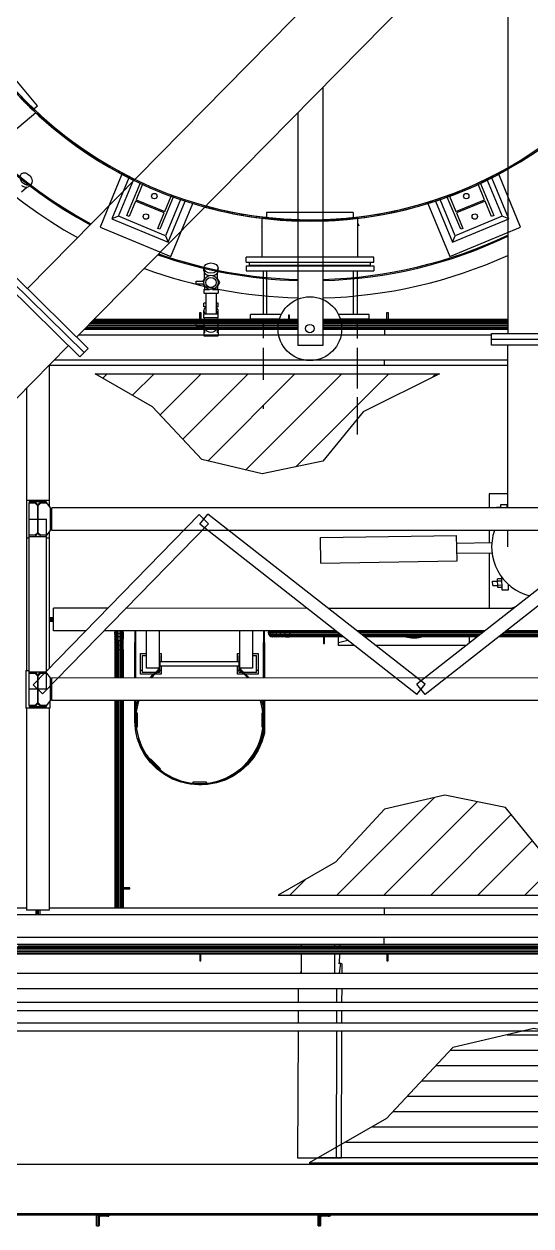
# Model space of a CAD drawing. Header units: metres. Extents: x 0 to 63075, y 0 to 44550.
# Drawn here: x 58870 to 59317, y 36321 to 37382 of the extents above; entities that cross this region are included whole.
import ezdxf

# ---------------------------------------------------------------- set-up
doc = ezdxf.new("R2010")
doc.units = ezdxf.units.M
doc.header["$LTSCALE"] = 75
for name, color, linetype in [('GSB', 7, 'Continuous'), ('ML6', 1, 'Continuous'), ('SL1', 8, 'Continuous')]:
    doc.layers.add(name, color=color, linetype=linetype)
pattern_1 = [(44.99813, (326091.56, -18363.04), (-137.8813, 137.89033), [])]

# ---------------------------------------------------------------- blocks, each defined once
blk = doc.blocks.new('A$C6bae614f')
at = {"layer": 'SL1'}
h = blk.add_hatch(dxfattribs=at)
h.set_pattern_fill('_USER', color=256, scale=195, angle=44.99813, style=0, pattern_type=0)
h.set_pattern_definition(pattern_1)
h.paths.add_polyline_path([(406606.7, 21697.8), (408627.7, 21697.8), (408179.1, 21474.1), (407942.6, 21183.9), (407586.9, 21111), (407232.8, 21193.5), (406943.9, 21504.2)])
h = blk.add_hatch(dxfattribs=at)
h.set_pattern_fill('_USER', color=256, scale=195, angle=44.99813, style=0, pattern_type=0)
h.set_pattern_definition(pattern_1)
h.paths.add_polyline_path([(407680, 18634.4), (409701, 18634.3), (409252.5, 18858), (409016, 19148.3), (408660.3, 19221.1), (408306.1, 19138.6), (408017.2, 18828)])
h = blk.add_hatch(dxfattribs=at)
h.set_pattern_fill('_USER', color=256, scale=90, angle=-0.00187, style=0, pattern_type=0)
h.set_pattern_definition([(359.99813, (326091.565, -18363.04), (0.00294, 90), [])])
h.paths.add_polyline_path([(407863.7, 17060.2), (410581.9, 17060.1), (409978.6, 17360.9), (409660.6, 17751.3), (409182.1, 17849.3), (408705.7, 17738.4), (408317.2, 17320.6)])
for p, q in [((409029.8, 24865.3), (409029.7, 21935.4)), ((408159.4, 24181.8), (406208.4, 22199.4)), ((408449, 23896.8), (406498.1, 21914.4)), ((406267, 23273.7), (405940.5, 23662.8)), ((407943.2, 23382.8), (407943.2, 21863.6)), ((406238.9, 23250.1), (406267, 23273.7)), ((406258.7, 23231.4), (406083.5, 23084.4)), ((407796.2, 23233.4), (407796.2, 21863.6)), ((406663.4, 22930.4), (406663.4, 22936.4)), ((406675.9, 22929), (406675.9, 22922.9)), ((409063.4, 22922.9), (409063.4, 22928.9)), ((409075.9, 22936.3), (409075.9, 22930.3)), ((406763.6, 22870.7), (406635.1, 22560.5)), ((406804.4, 22849.5), (406704.4, 22608.3)), ((406742.6, 22624.1), (406830.6, 22836.5)), ((406792.7, 22627.6), (406871.2, 22817)), ((406871.2, 22817), (406884.3, 22811.6)), ((408855, 22811.5), (408868.2, 22816.9)), ((408868.2, 22816.9), (408946.6, 22627.5)), ((408908.8, 22836.4), (408996.8, 22624)), ((409034.9, 22608.2), (408935, 22849.5)), ((409104.3, 22560.4), (408975.8, 22870.6)), ((406173.4, 22768), (406205.4, 22794.9)), ((406216.2, 22799.7), (406228.2, 22809.8)), ((406884.3, 22811.6), (406846.8, 22721.1)), ((408892.5, 22721), (408855, 22811.5)), ((406843.4, 22712.7), (406805.9, 22622.2)), ((407011.1, 22643.2), (406843.4, 22712.7)), ((406846.8, 22721.1), (407014.6, 22651.6)), ((407065.2, 22736.6), (406986.8, 22547.3)), ((407014.6, 22651.6), (407052.1, 22742.1)), ((407107.7, 22721.7), (407019.7, 22509.2)), ((407035.5, 22471.1), (407135.5, 22712.4)), ((407050.8, 22388.3), (407179.3, 22698.5)), ((407052.1, 22742.1), (407065.2, 22736.6)), ((408560.1, 22698.5), (408688.5, 22388.2)), ((408603.9, 22712.3), (408703.8, 22471)), ((408719.6, 22509.2), (408631.6, 22721.6)), ((408674.1, 22736.6), (408687.3, 22742)), ((408752.6, 22547.2), (408674.1, 22736.6)), ((408687.3, 22742), (408724.7, 22651.5)), ((408724.7, 22651.5), (408892.5, 22721)), ((408896, 22712.6), (408728.2, 22643.1)), ((408933.5, 22622.1), (408896, 22712.6)), ((406742.6, 22624.1), (406704.4, 22608.3)), ((406704.4, 22608.3), (407035.5, 22471.1)), ((407019.7, 22509.2), (406742.6, 22624.1)), ((406805.9, 22622.2), (406792.7, 22627.6)), ((406973.6, 22552.7), (407011.1, 22643.2)), ((407463.4, 22632.5), (407463.4, 22638.5)), ((407475.9, 22636.4), (407475.9, 22630.4)), ((407586.2, 22383.6), (407586.2, 22612.3)), ((407594.4, 22611.3), (407595.7, 22611.2)), ((407610.3, 22609.5), (407610.3, 22617.5)), ((407613.2, 22645.9), (407613.2, 22617.2)), ((408121.2, 22645.8), (407613.2, 22645.9)), ((408121.2, 22645.8), (408121.2, 22616.6)), ((408124.2, 22609.5), (408124.2, 22617)), ((408139.9, 22611.3), (408138.8, 22611.1)), ((408138.8, 22611.1), (408138.8, 22611.1)), ((408148.3, 22383.6), (408148.3, 22612.3)), ((408263.4, 22630.3), (408263.4, 22636.4)), ((408275.9, 22638.5), (408275.9, 22632.5)), ((408703.8, 22471), (409034.9, 22608.2)), ((408996.8, 22624), (408719.6, 22509.2)), ((408728.2, 22643.1), (408765.7, 22552.6)), ((408946.6, 22627.5), (408933.5, 22622.1)), ((409034.9, 22608.2), (408996.8, 22624)), ((406635.1, 22560.5), (407050.8, 22388.3)), ((406986.8, 22547.3), (406973.6, 22552.7)), ((407584.5, 22566.3), (407586.2, 22570.2)), ((408148.3, 22582), (408154.5, 22566.9)), ((408688.5, 22388.2), (409104.3, 22560.4)), ((408765.7, 22552.6), (408752.6, 22547.2)), ((407019.7, 22509.2), (407035.5, 22471.1)), ((408703.8, 22471), (408719.6, 22509.2)), ((408241.9, 22383.6), (407492.6, 22383.6)), ((407492.6, 22353.5), (407492.6, 22383.6)), ((407492.6, 22353.5), (408241.9, 22353.4)), ((407492.6, 22332.8), (408241.9, 22332.7)), ((407492.6, 22332.8), (407492.6, 22302.6)), ((408222.2, 22351.2), (407512.3, 22351.2)), ((407512.3, 22335.9), (407512.3, 22351.2)), ((407512.3, 22335.9), (408222.2, 22335.9)), ((407537, 22332.8), (407537, 22335.9)), ((408148.3, 22351.7), (407586.2, 22351.7)), ((407586.2, 22351.2), (407586.2, 22351.7)), ((407594.5, 22351.7), (407594.5, 22353.5)), ((407594.5, 22351.7), (407594.5, 22353.5)), ((407613.2, 22353.5), (407613.2, 22351.7)), ((408121.2, 22353.4), (408121.2, 22351.7)), ((408144.5, 22353.4), (408144.5, 22351.7)), ((408144.5, 22353.4), (408144.5, 22351.7)), ((408148.3, 22351.2), (408148.3, 22351.7)), ((408197.4, 22332.7), (408197.4, 22335.9)), ((408222.2, 22335.9), (408222.2, 22351.2)), ((408241.9, 22353.4), (408241.9, 22383.6)), ((408241.9, 22332.7), (408241.9, 22302.6)), ((406140.5, 22266.2), (406566, 21847.6)), ((407240.4, 22242.2), (407247.5, 22254.4)), ((407244.3, 22303.9), (407244.3, 22319.6)), ((407247.5, 22250.7), (407247.5, 22292.5)), ((407325.2, 22250.7), (407325.2, 22292.5)), ((407325.2, 22254.4), (407336.6, 22234.7)), ((407328.4, 22303.8), (407328.4, 22319.6)), ((407492.6, 22302.6), (408241.9, 22302.6)), ((407594.5, 22045.9), (407594.5, 22302.6)), ((407594.5, 22045.9), (407594.5, 22302.6)), ((407613.2, 22302.6), (407613.2, 22045.9)), ((408121.2, 22302.6), (408121.2, 22045.8)), ((408144.5, 22302.6), (408144.5, 22045.8)), ((408144.5, 22302.6), (408144.5, 22045.8)), ((406516.8, 21797.6), (406091.4, 22216.3)), ((406541.4, 21822.6), (406116, 22241.3)), ((407199.3, 22227.2), (407199.3, 22242.2)), ((407199.3, 22242.2), (407245, 22242.2)), ((407199.3, 22227.2), (407245, 22227.2)), ((407247.5, 22215), (407240.4, 22227.2)), ((407244.3, 22193.4), (407278.3, 22193.4)), ((407244.3, 22193.4), (407244.3, 22171.2)), ((407247.5, 22218.7), (407247.5, 22193.4)), ((407294.3, 22193.4), (407328.4, 22193.4)), ((407336.6, 22234.7), (407325.2, 22215)), ((407325.2, 22218.7), (407325.2, 22193.4)), ((407328.4, 22193.4), (407328.4, 22171.2)), ((407244.3, 22171.2), (407328.4, 22171.2)), ((407256.2, 22113.8), (407244.3, 22113.8)), ((407244.3, 22091.5), (407244.3, 22113.8)), ((407256.2, 22171.2), (407256.1, 22048.2)), ((407316.5, 22171.2), (407316.5, 22048.2)), ((407328.3, 22113.8), (407316.5, 22113.8)), ((407328.3, 22091.5), (407328.3, 22113.8)), ((407220.4, 22058.7), (407226.8, 22058.7)), ((407220.4, 22019.6), (407220.4, 22058.7)), ((407226.8, 22058.7), (407226.8, 22019.6)), ((407256.2, 22091.5), (407244.3, 22091.5)), ((407244.3, 22053.9), (407244.3, 22069.6)), ((407328.3, 22048.2), (407244.3, 22048.2)), ((407244.3, 22026), (407244.3, 22048.2)), ((407328.3, 22091.5), (407316.5, 22091.5)), ((407328.3, 22053.8), (407328.3, 22069.6)), ((407328.3, 22026), (407328.3, 22048.2)), ((407698.8, 22045.9), (407518.2, 22045.9)), ((407518.2, 22020.5), (407518.2, 22045.9)), ((407740.7, 22043.1), (407740.7, 22004)), ((407747, 22043.1), (407740.7, 22043.1)), ((407747, 22004), (407747, 22043.1)), ((408216.2, 22045.8), (408035.7, 22045.9)), ((408216.2, 22020.4), (408216.2, 22045.8)), ((408319.7, 22058.6), (408326, 22058.6)), ((408319.7, 22019.5), (408319.7, 22058.6)), ((408326, 22058.6), (408326, 22019.5)), ((407796.2, 21970.3), (406553.2, 21970.3)), ((407796.2, 21979.6), (406562.4, 21979.7)), ((407796.2, 21989), (406571.6, 21989)), ((407796.2, 21996.9), (406579.3, 21996.9)), ((407796.2, 22002.2), (406584.5, 22002.2)), ((406586.4, 22004.1), (407796.2, 22004)), ((407740.7, 22004.5), (406586.8, 22004.5)), ((407740.7, 22012.4), (406594.6, 22012.4)), ((407740.7, 22017.7), (406599.8, 22017.7)), ((406601.6, 22019.6), (407740.7, 22019.5)), ((407199.3, 21977.2), (407199.3, 21992.2)), ((407199.3, 21992.2), (407244.9, 21992.2)), ((407199.3, 21977.2), (407244.9, 21977.2)), ((407328.3, 22026), (407244.3, 22026)), ((407247.4, 21988.7), (407247.4, 22026)), ((407247.4, 21968.7), (407247.4, 21943.4)), ((407325.2, 22026), (407325.2, 21988.7)), ((407325.2, 21943.4), (407325.2, 21968.7)), ((407518.2, 22020.5), (407688.6, 22020.5)), ((407594.5, 21906.5), (407594.5, 22020.5)), ((407747, 22019.5), (407796.2, 22019.5)), ((407796.2, 22017.7), (407747, 22017.7)), ((407796.2, 22012.4), (407747, 22012.4)), ((407796.2, 22004.5), (407747, 22004.5)), ((407943.2, 22019.5), (409029.7, 22019.5)), ((409029.7, 22017.6), (407943.2, 22017.7)), ((409029.7, 22012.4), (407943.2, 22012.4)), ((409029.7, 22004.4), (407943.2, 22004.5)), ((407943.2, 22004), (409029.7, 22004)), ((409029.7, 22002.1), (407943.2, 22002.2)), ((409029.7, 21996.9), (407943.2, 21996.9)), ((409029.7, 21988.9), (407943.2, 21989)), ((409029.7, 21979.6), (407943.2, 21979.6)), ((409029.7, 21970.3), (407943.2, 21970.3)), ((408045.9, 22020.4), (408216.2, 22020.4)), ((408144.5, 22020.4), (408144.5, 21906.4)), ((408144.5, 22020.4), (408144.5, 21906.4)), ((406509.7, 21926.2), (408934.5, 21926.1)), ((406543.2, 21960.2), (407796.2, 21960.1)), ((407796.2, 21962.4), (406545.4, 21962.4)), ((407244.3, 21968), (407247.4, 21968)), ((407244.3, 21968), (407244.3, 21945.8)), ((407244.3, 21945.8), (407247.4, 21945.8)), ((407244.3, 21943.4), (407244.3, 21921.2)), ((407244.3, 21943.4), (407252.3, 21943.4)), ((407244.3, 21921.2), (407328.3, 21921.2)), ((407320.3, 21943.4), (407328.3, 21943.4)), ((407325.2, 21968), (407328.3, 21968)), ((407325.2, 21945.8), (407328.3, 21945.8)), ((407328.3, 21968), (407328.3, 21945.8)), ((407328.3, 21943.4), (407328.3, 21921.2)), ((409029.7, 21962.4), (407943.2, 21962.4)), ((407943.2, 21960.1), (408305.2, 21960.1)), ((408305.2, 21960.1), (409029.7, 21960.1)), ((408305.2, 21960.1), (408305.2, 21926.1)), ((408934.5, 21865.3), (408934.5, 21935.4)), ((408934.5, 21935.4), (409531.4, 21935.4)), ((409531.4, 21900.4), (408934.5, 21900.4)), ((406448.9, 21864.4), (405618.7, 21020.8)), ((406516.8, 21797.6), (406566, 21847.6)), ((407594.5, 21662.5), (407594.5, 21851.4)), ((407943.2, 21863.6), (407796.2, 21863.6)), ((408144.5, 21851.4), (408144.5, 21611.4)), ((408144.5, 21851.4), (408144.5, 21611.4)), ((409531.4, 21865.3), (408934.5, 21865.3)), ((409029.7, 20910.1), (409029.7, 21865.3)), ((406366, 21780.2), (409029.7, 21780.1)), ((408305.2, 21746.1), (408305.2, 21780.1)), ((406336.2, 21749.8), (406336.1, 20955.2)), ((409029.7, 21746.1), (406336.2, 21746.2)), ((406203.1, 21614.7), (406203.1, 20955.2)), ((408144.5, 21561.4), (408144.5, 21492.2)), ((408144.5, 21561.4), (408144.5, 21342.2)), ((407594.5, 21492.2), (407594.5, 21510.5)), ((408144.5, 21342.2), (408144.5, 21342.2)), ((408919.6, 20992.6), (408919.6, 20910.1)), ((409029.7, 20992.6), (408919.6, 20992.6)), ((406202.6, 20955.2), (406202.6, 20732.2)), ((406202.6, 20955.2), (406336.6, 20955.2)), ((406218.6, 20945.2), (406218.6, 20938.7)), ((406320.6, 20945.2), (406218.6, 20945.2)), ((406218.6, 20938.7), (406256.7, 20938.7)), ((406218.6, 20748.7), (406218.6, 20938.7)), ((406266.7, 20923.7), (406251.7, 20938.7)), ((406266.7, 20928.7), (406266.7, 20758.7)), ((406272.5, 20923.7), (406287.5, 20938.7)), ((406272.5, 20758.7), (406272.5, 20928.7)), ((406282.5, 20938.7), (406320.6, 20938.7)), ((406320.6, 20938.7), (406320.6, 20945.2)), ((406320.6, 20938.7), (406342.5, 20910.2)), ((406336.6, 20955.2), (406336.6, 20917.9)), ((406342.5, 20910.2), (406342.5, 20777.2)), ((409671, 20910.1), (406352.5, 20910.2)), ((406352.5, 20777.2), (406352.5, 20910.2)), ((408986.7, 20912.4), (408962.4, 20912.1)), ((408962.5, 20910.1), (408962.4, 20912.1)), ((409025.7, 20928.1), (408986.4, 20927.4)), ((408986.4, 20927.4), (408986.7, 20910.1)), ((409026, 20910.1), (409025.7, 20928.1)), ((409025.9, 20918.6), (409029.7, 20919.8)), ((406218.6, 20843.7), (406320.6, 20843.7)), ((406218.6, 19843.7), (406218.6, 20843.7)), ((407217.3, 20870.3), (406242.3, 19870.3)), ((406320.6, 19843.7), (406320.6, 20843.7)), ((406342.5, 20852.9), (406352.5, 20852.9)), ((406352.5, 20846.6), (406342.5, 20846.6)), ((406352.5, 20840.8), (406342.5, 20840.8)), ((407271.9, 20817.1), (407217.3, 20870.3)), ((407221.1, 20813.7), (407268.1, 20873.6)), ((408543.1, 19873.6), (407268.1, 20873.6)), ((407271.9, 20817.1), (406296.9, 19817.1)), ((406342.5, 20777.2), (406320.6, 20748.7)), ((406336.6, 20769.5), (406336.6, 20732.2)), ((406352.5, 20834.5), (406342.5, 20834.5)), ((409650.4, 20777.1), (406352.5, 20777.2)), ((408496.1, 19813.6), (407221.1, 20813.7)), ((408919.6, 20777.1), (408919.6, 20706.3)), ((409029.7, 20681.7), (409029.7, 20777.1)), ((406218.6, 20732.2), (406202.6, 20732.2)), ((406203.1, 20732.2), (406203.1, 19955.2)), ((406256.7, 20748.7), (406218.6, 20748.7)), ((406218.6, 20742.2), (406320.6, 20742.2)), ((406251.7, 20748.7), (406266.7, 20763.7)), ((406272.5, 20763.7), (406287.5, 20748.7)), ((406320.6, 20748.7), (406282.5, 20748.7)), ((406336.6, 20732.2), (406320.6, 20732.2)), ((406336.1, 20732.2), (406336.1, 19966.5)), ((407928.7, 20735.5), (408728.6, 20748.3)), ((407931.1, 20585.5), (407928.7, 20735.5)), ((409591.6, 20732.8), (408496.1, 19873.6)), ((409671.3, 20698.4), (408543.1, 19813.6)), ((408731, 20598.3), (408728.6, 20748.3)), ((408729.3, 20703.3), (408935.5, 20706.6)), ((408730.2, 20643.3), (408936.5, 20646.6)), ((408919.6, 20646.3), (408919.5, 20319.6)), ((407931.1, 20585.5), (408731, 20598.3)), ((408993.4, 20492.5), (408969.2, 20492.1)), ((408970, 20442.1), (408969.2, 20492.1)), ((408993.2, 20503.5), (408994.4, 20427.5)), ((408940.3, 20479.1), (408969.4, 20479.6)), ((408940.7, 20454.1), (408940.3, 20479.1)), ((408940.7, 20454.1), (408969.8, 20454.6)), ((408993.6, 20480), (408969.4, 20479.6)), ((408994, 20455), (408969.8, 20454.6)), ((408994.2, 20442.5), (408970, 20442.1)), ((408994.4, 20427.5), (409033.7, 20428.1)), ((409033.7, 20428.1), (409033.2, 20459.5)), ((409033.3, 20455.6), (409037.6, 20455.7)), ((406680.5, 20319.7), (406362.5, 20319.7)), ((406362.5, 20186.7), (406362.5, 20319.7)), ((407851, 20319.6), (406786.9, 20319.7)), ((409064.8, 20319.6), (407974.4, 20319.6)), ((409075.1, 20327.7), (409052.1, 20320.4)), ((406362.5, 20264.3), (406336.1, 20264.3)), ((406362.5, 20256.3), (406336.1, 20256.3)), ((406336.1, 20250), (406362.5, 20250)), ((406362.5, 20242), (406336.1, 20242)), ((406352.5, 20256.3), (406352.5, 20250)), ((406550.8, 20186.7), (406362.5, 20186.7)), ((408020.5, 20186.6), (406657.2, 20186.7)), ((406721.7, 20176.7), (406723.6, 20186)), ((406721.7, 20174.2), (406723.6, 20183.3)), ((406721.7, 20174.2), (406721.7, 20176.7)), ((406721.7, 20166.8), (406723.6, 20175.2)), ((406721.7, 20174.2), (406721.7, 20166.8)), ((406721.7, 20166.8), (406721.7, 20154.9)), ((406721.7, 20154.9), (406723.6, 20162.2)), ((406721.7, 20154.9), (406721.7, 20139)), ((406721.7, 20139), (406723.6, 20144.9)), ((406721.7, 20139), (406721.7, 20076.7)), ((406723.6, 20183.3), (406725.9, 20186.7)), ((406723.6, 20186), (406724, 20186.7)), ((406723.6, 20183.3), (406723.6, 20186)), ((406723.6, 20183.3), (406723.6, 20175.2)), ((406723.6, 20175.2), (406728.8, 20182.3)), ((406723.6, 20175.2), (406723.6, 20162.2)), ((406723.6, 20162.2), (406728.8, 20168.4)), ((406723.6, 20162.2), (406723.6, 20144.9)), ((406723.6, 20144.9), (406728.8, 20149.8)), ((406723.6, 20144.9), (406723.6, 20076.7)), ((406728.8, 20186.7), (406728.8, 20182.3)), ((406728.8, 20182.3), (406736.1, 20186.7)), ((406728.8, 20182.3), (406728.8, 20168.4)), ((406728.8, 20168.4), (406736.8, 20172.5)), ((406728.8, 20168.4), (406728.8, 20149.8)), ((406728.8, 20149.8), (406736.8, 20153.1)), ((406728.8, 20149.8), (406728.8, 20127.6)), ((406736.8, 20172.5), (406736.8, 20186.7)), ((406736.8, 20172.5), (406746.1, 20173.9)), ((406736.8, 20153.1), (406736.8, 20172.5)), ((406736.8, 20153.1), (406746.1, 20154.2)), ((406736.8, 20129.9), (406736.8, 20153.1)), ((406746.1, 20186.7), (406746.1, 20173.9)), ((406746.1, 20173.9), (406746.1, 20154.2)), ((406746.1, 20173.9), (406755.4, 20172.5)), ((406746.1, 20154.2), (406755.4, 20153.1)), ((406746.1, 20154.2), (406746.1, 20130.7)), ((406755.4, 20186.7), (406755.4, 20172.5)), ((406755.4, 20172.5), (406763.4, 20168.4)), ((406755.4, 20172.5), (406755.4, 20153.1)), ((406755.4, 20153.1), (406763.4, 20149.8)), ((406755.4, 20153.1), (406755.4, 20129.9)), ((406763.4, 20182.3), (406756.1, 20186.7)), ((406763.4, 20186.7), (406763.4, 20182.3)), ((406763.4, 20182.3), (406768.6, 20175.2)), ((406763.4, 20182.3), (406763.4, 20168.4)), ((406763.4, 20168.4), (406763.4, 20149.8)), ((406763.4, 20168.4), (406768.6, 20162.2)), ((406763.4, 20149.8), (406768.6, 20144.9)), ((406763.4, 20149.8), (406763.4, 20076.7)), ((406766.3, 20186.7), (406768.6, 20183.3)), ((406768.2, 20186.7), (406768.6, 20186)), ((406768.6, 20183.3), (406768.6, 20186)), ((406768.6, 20186), (406770.5, 20176.7)), ((406768.6, 20183.3), (406770.5, 20174.2)), ((406768.6, 20183.3), (406768.6, 20175.2)), ((406768.6, 20175.2), (406770.5, 20166.8)), ((406768.6, 20175.2), (406768.6, 20162.2)), ((406768.6, 20162.2), (406768.6, 20144.9)), ((406768.6, 20162.2), (406770.5, 20154.9)), ((406768.6, 20144.9), (406768.6, 20076.7)), ((406768.6, 20144.9), (406770.5, 20139)), ((406770.5, 20174.2), (406770.5, 20176.7)), ((406770.5, 20174.2), (406770.5, 20166.8)), ((406770.5, 20166.8), (406770.5, 20154.9)), ((406770.5, 20154.9), (406770.5, 20139)), ((406770.5, 20076.7), (406770.5, 20139)), ((406838.4, 20186.7), (406838.4, 20118.3)), ((406844.7, 20172.5), (406838.4, 20172.5)), ((406844.7, 20146.1), (406838.4, 20146.1)), ((406844.7, 20118.3), (406844.7, 20186.7)), ((406908.6, 19968.2), (406908.6, 20186.7)), ((406984.8, 19968.2), (406984.8, 20186.7)), ((407454.3, 20186.7), (407454.3, 19968.2)), ((407530.5, 20186.7), (407530.5, 19968.2)), ((407594.4, 20186.7), (407594.4, 20118.3)), ((407600.7, 20172.5), (407594.4, 20172.5)), ((407600.7, 20146.1), (407594.4, 20146.1)), ((407600.7, 20118.3), (407600.7, 20186.6)), ((407625, 20186), (407623.1, 20176.6)), ((407626.2, 20176.6), (407623.1, 20176.6)), ((407623.1, 20176.6), (407625, 20167.3)), ((407625.4, 20186.6), (407625, 20186)), ((407628, 20186), (407625, 20186)), ((407628, 20167.3), (407625, 20167.3)), ((407625, 20167.3), (407630.3, 20159.4)), ((407628, 20186), (407626.2, 20176.6)), ((407626.2, 20176.6), (407628, 20167.3)), ((407635.4, 20176.6), (407626.2, 20176.6)), ((407628.5, 20186.6), (407628, 20186)), ((407628, 20186), (407637.1, 20186)), ((407637.1, 20167.3), (407628, 20167.3)), ((407628, 20167.3), (407633.2, 20159.4)), ((407641.9, 20159.4), (407630.3, 20159.4)), ((407630.3, 20159.4), (407638.2, 20154.1)), ((407633.2, 20159.4), (407640.9, 20154.1)), ((407637.1, 20186), (407635.4, 20176.6)), ((407669.9, 20176.6), (407635.4, 20176.6)), ((407635.4, 20176.6), (407637.1, 20167.3)), ((407637.5, 20186.6), (407637.1, 20186)), ((407637.1, 20186), (407720.2, 20186)), ((407637.1, 20167.3), (407641.9, 20159.4)), ((407671.1, 20167.3), (407637.1, 20167.3)), ((407640.9, 20154.1), (407638.2, 20154.1)), ((407638.2, 20154.1), (407647.5, 20152.2)), ((407640.9, 20154.1), (407650, 20152.2)), ((407649, 20154.1), (407640.9, 20154.1)), ((407641.9, 20159.4), (407649, 20154.1)), ((407721.4, 20159.4), (407641.9, 20159.4)), ((407650, 20152.2), (407647.5, 20152.2)), ((407649, 20154.1), (407657.4, 20152.2)), ((407700.1, 20154.1), (407649, 20154.1)), ((407657.4, 20152.2), (407650, 20152.2)), ((407651.7, 20186), (407650.3, 20176.6)), ((407650.3, 20176.6), (407651.7, 20167.3)), ((407652.1, 20186.6), (407651.7, 20186)), ((407651.7, 20167.3), (407655.8, 20159.4)), ((407655.8, 20159.4), (407662, 20154.1)), ((407669.3, 20152.2), (407657.4, 20152.2)), ((407662, 20154.1), (407669.3, 20152.2)), ((407725.3, 20152.2), (407669.3, 20152.2)), ((407671.1, 20186), (407669.9, 20176.6)), ((407669.9, 20176.6), (407671.1, 20167.3)), ((407719.8, 20176.6), (407669.9, 20176.6)), ((407671.4, 20186.6), (407671.1, 20186)), ((407671.1, 20167.3), (407674.4, 20159.4)), ((407694.3, 20167.3), (407671.1, 20167.3)), ((407674.4, 20159.4), (407679.3, 20154.1)), ((407679.3, 20154.1), (407685.2, 20152.2)), ((407694.3, 20186), (407693.5, 20176.6)), ((407693.5, 20176.6), (407694.3, 20167.3)), ((407694.5, 20186.6), (407694.3, 20186)), ((407720.2, 20167.3), (407694.3, 20167.3)), ((407694.3, 20167.3), (407696.6, 20159.4)), ((407696.6, 20159.4), (407700.1, 20154.1)), ((407723.2, 20154.1), (407700.1, 20154.1)), ((407700.1, 20154.1), (407704.1, 20152.2)), ((407720.2, 20186), (407719.8, 20176.6)), ((407719.8, 20176.6), (407720.2, 20167.3)), ((407719.8, 20176.6), (407747.5, 20176.6)), ((407720.3, 20186.6), (407720.2, 20186)), ((407720.2, 20186), (407747.5, 20186)), ((407720.2, 20167.3), (407747.5, 20167.3)), ((407720.2, 20167.3), (407721.4, 20159.4)), ((407721.4, 20159.4), (407747.5, 20159.4)), ((407721.4, 20159.4), (407723.2, 20154.1)), ((407723.2, 20154.1), (407747.5, 20154.1)), ((407723.2, 20154.1), (407725.3, 20152.2)), ((407725.3, 20152.2), (407747.5, 20152.2)), ((407747.5, 20186.6), (407747.5, 20186)), ((408021.4, 20186), (407747.5, 20186)), ((407747.5, 20186), (407747.5, 20176.6)), ((407747.5, 20176.6), (407747.5, 20154.1)), ((408033.3, 20176.6), (407747.5, 20176.6)), ((408045.2, 20167.3), (407747.5, 20167.3)), ((408055.3, 20159.4), (407747.5, 20159.4)), ((407747.5, 20154.1), (407747.5, 20152.2)), ((408062, 20154.1), (407747.5, 20154.1)), ((408064.4, 20152.2), (407747.5, 20152.2)), ((407947.5, 20152.2), (407947.5, 20113.1)), ((407953.9, 20113.1), (407953.9, 20152.2)), ((408036.1, 20101.1), (408036.1, 20152.2)), ((408036.1, 20117.9), (408089.5, 20132.5)), ((408895.2, 20186.6), (408144, 20186.6)), ((408894.3, 20185.9), (408144.9, 20186)), ((408882.4, 20176.6), (408156.8, 20176.6)), ((408870.5, 20167.3), (408168.7, 20167.3)), ((408860.4, 20159.4), (408178.8, 20159.4)), ((408853.7, 20154.1), (408185.5, 20154.1)), ((408851.3, 20152.2), (408187.9, 20152.2)), ((408517.2, 20151), (408521.7, 20152.2)), ((408803.1, 20152.2), (408803.1, 20114.4)), ((409836.5, 20152.2), (408974.8, 20152.2)), ((409835.4, 20154), (408977.2, 20154.1)), ((409832.1, 20159.3), (408983.9, 20159.4)), ((409827.2, 20167.2), (408994, 20167.3)), ((409821.6, 20176.6), (409005.9, 20176.6)), ((409816.1, 20185.9), (409017.8, 20185.9)), ((409815.7, 20186.6), (409018.7, 20186.6)), ((406721.7, 20120.1), (406723.6, 20124.1)), ((406721.7, 20098.9), (406723.6, 20101)), ((406721.7, 20076.7), (406721.7, 19910.2)), ((406721.7, 20076.7), (406723.6, 20076.7)), ((406723.6, 20076.7), (406723.5, 19910.2)), ((406723.6, 20124.1), (406728.8, 20127.6)), ((406723.6, 20101), (406728.8, 20102.8)), ((406723.6, 20076.7), (406728.8, 20076.7)), ((406728.8, 20127.6), (406736.8, 20129.9)), ((406728.8, 20127.6), (406728.8, 20076.7)), ((406728.8, 20102.8), (406736.8, 20104)), ((406728.8, 20076.7), (406736.8, 20076.7)), ((406728.8, 20076.7), (406728.8, 19910.2)), ((406736.8, 20129.9), (406746.1, 20130.7)), ((406736.8, 20129.9), (406736.8, 20076.7)), ((406736.8, 20104), (406746.1, 20104.4)), ((406736.8, 20076.7), (406736.8, 19910.2)), ((406736.8, 20076.7), (406755.4, 20076.7)), ((406746.1, 20130.7), (406755.4, 20129.9)), ((406746.1, 20130.7), (406746.1, 20076.7)), ((406746.1, 20104.4), (406755.4, 20104)), ((406746.1, 20076.7), (406746.1, 19910.2)), ((406755.4, 20129.9), (406755.4, 20076.7)), ((406755.4, 20129.9), (406763.4, 20127.6)), ((406755.4, 20104), (406763.4, 20102.8)), ((406755.4, 20076.7), (406755.4, 19910.2)), ((406755.4, 20076.7), (406763.4, 20076.7)), ((406763.4, 20076.7), (406763.3, 19910.2)), ((406763.4, 20127.6), (406768.6, 20124.1)), ((406763.4, 20102.8), (406768.6, 20101)), ((406763.4, 20076.7), (406768.6, 20076.7)), ((406768.6, 20124.1), (406770.5, 20120.1)), ((406768.6, 20101), (406770.5, 20098.9)), ((406768.6, 20076.7), (406770.5, 20076.7)), ((406768.6, 20076.7), (406768.6, 19910.2)), ((406770.5, 20076.7), (406770.5, 19910.2)), ((406838.4, 20118.2), (406838.4, 20118.3)), ((406838.4, 20118.3), (406844.7, 20118.3)), ((406844.7, 20118.2), (406838.4, 20118.2)), ((406838.4, 19910.2), (406838.4, 20118.2)), ((406844.7, 20118.3), (406844.7, 20118.2)), ((406844.7, 19910.2), (406844.7, 20118.2)), ((407594.4, 20118.2), (407594.4, 20118.3)), ((407594.4, 20118.3), (407600.7, 20118.3)), ((407600.7, 20118.2), (407594.4, 20118.2)), ((407594.4, 19910.2), (407594.4, 20118.2)), ((407600.7, 20118.3), (407600.7, 20118.2)), ((407600.7, 20118.2), (407600.7, 19910.2)), ((407947.5, 20113.1), (407953.9, 20113.1)), ((408129.5, 20101.1), (408036.1, 20101.1)), ((408786.2, 20101.1), (408253, 20101.1)), ((406872.8, 19933.2), (406872.8, 20053.2)), ((406872.8, 20053.2), (406908.6, 20053.2)), ((406882.8, 20043.2), (406882.8, 19943.2)), ((406882.8, 20043.2), (406908.6, 20043.2)), ((406984.8, 20053.2), (406994.8, 20053.2)), ((406984.8, 20043.2), (406984.8, 19943.2)), ((406984.8, 20043.2), (406984.8, 20043.2)), ((407451.3, 20005.9), (406987.8, 20005.9)), ((406987.8, 19980.5), (406987.8, 20005.9)), ((406994.8, 20053.2), (406994.8, 20005.9)), ((407442.3, 20005.9), (407442.3, 20053.2)), ((407442.3, 20053.2), (407454.3, 20053.2)), ((407451.3, 20005.9), (407451.3, 19980.5)), ((407452.3, 20043.2), (407454.3, 20043.2)), ((407452.3, 19943.2), (407452.3, 20043.2)), ((407530.5, 20053.2), (407564.3, 20053.2)), ((407530.5, 20043.2), (407554.3, 20043.2)), ((407554.3, 19943.2), (407554.3, 20043.2)), ((407564.3, 20053.2), (407564.3, 19933.2)), ((406199.6, 19955.2), (406199.6, 19732.2)), ((406199.6, 19955.2), (406218.6, 19955.2)), ((406320.6, 19945.2), (406218.6, 19945.2)), ((406218.6, 19938.7), (406256.7, 19938.7)), ((406218.6, 19748.7), (406218.6, 19938.7)), ((406266.7, 19923.7), (406251.7, 19938.7)), ((406266.7, 19928.7), (406266.7, 19758.7)), ((406287.5, 19938.7), (406272.5, 19923.7)), ((406272.5, 19758.7), (406272.5, 19928.7)), ((406282.5, 19938.7), (406320.6, 19938.7)), ((406320.6, 19955.2), (406325.1, 19955.2)), ((406320.6, 19938.7), (406342.5, 19910.2)), ((406882.8, 19955.2), (406872.8, 19955.2)), ((406949.4, 19933.2), (406872.8, 19933.2)), ((406960.1, 19943.2), (406882.8, 19943.2)), ((406984.8, 19968.2), (406908.6, 19968.2)), ((406928.8, 19910.2), (406942.4, 19926.6)), ((406947, 19922.3), (406936.9, 19910.2)), ((406942.4, 19926.6), (406977.6, 19959.5)), ((406981.6, 19954.7), (406947, 19922.3)), ((406994.8, 19933.2), (406958.6, 19933.2)), ((406984.8, 19943.2), (406969.3, 19943.2)), ((406975.3, 19968.2), (406975.3, 19957.4)), ((406975.3, 19948.8), (406975.3, 19943.2)), ((406978.3, 19960.2), (406977.6, 19959.5)), ((406978.3, 19960.2), (406978.3, 19968.2)), ((406984.6, 19957.2), (406981.6, 19954.7)), ((406984.6, 19957.2), (406984.6, 19968.2)), ((406994.8, 19955.2), (406984.8, 19955.2)), ((407451.3, 19980.5), (406987.8, 19980.5)), ((406994.8, 19980.5), (406994.8, 19933.2)), ((407442.3, 19933.2), (407442.3, 19980.5)), ((407452.3, 19955.2), (407442.3, 19955.2)), ((407480, 19933.2), (407442.3, 19933.2)), ((407469.5, 19943.2), (407452.3, 19943.2)), ((407454.3, 19957.2), (407454.3, 19968.2)), ((407530.5, 19968.2), (407454.3, 19968.2)), ((407457.4, 19954.6), (407454.3, 19957.2)), ((407496.6, 19917.3), (407457.4, 19954.6)), ((407460.6, 19968.2), (407460.6, 19960.1)), ((407461.4, 19959.5), (407460.6, 19960.1)), ((407461.4, 19959.5), (407501.2, 19921.6)), ((407461.9, 19959.1), (407461.9, 19968.2)), ((407461.9, 19943.2), (407461.9, 19950.4)), ((407554.3, 19943.2), (407478.6, 19943.2)), ((407564.3, 19933.2), (407489.1, 19933.2)), ((407501.2, 19921.6), (407510.2, 19910.2)), ((407564.3, 19955.2), (407554.3, 19955.2)), ((406296.9, 19817.1), (406242.3, 19870.3)), ((406342.5, 19910.2), (406342.5, 19777.2)), ((406342.5, 19852.9), (406352.5, 19852.9)), ((410046.1, 19910.1), (406352.5, 19910.2)), ((406352.5, 19777.2), (406352.5, 19910.2)), ((407502.2, 19910.2), (407496.6, 19917.3)), ((408543.1, 19813.6), (408496.1, 19873.6)), ((408496.1, 19813.6), (408543.1, 19873.6)), ((406320.6, 19843.7), (406218.6, 19843.7)), ((406352.5, 19846.6), (406342.5, 19846.6)), ((406352.5, 19840.8), (406342.5, 19840.8)), ((406352.5, 19834.5), (406342.5, 19834.5)), ((406339.6, 19732.2), (406199.6, 19732.2)), ((406203.1, 19732.2), (406203, 18546.1)), ((406218.6, 19748.7), (406218.6, 19742.2)), ((406256.7, 19748.7), (406218.6, 19748.7)), ((406218.6, 19742.2), (406320.6, 19742.2)), ((406266.7, 19763.7), (406251.7, 19748.7)), ((406287.5, 19748.7), (406272.5, 19763.7)), ((406320.6, 19748.7), (406282.5, 19748.7)), ((406342.5, 19777.2), (406320.6, 19748.7)), ((406320.6, 19742.2), (406320.6, 19748.7)), ((406336.1, 19732.2), (406336, 18546.1)), ((406339.6, 19773.4), (406339.6, 19732.2)), ((410242, 19777.1), (406352.5, 19777.2)), ((406721.7, 19777.2), (406721.6, 18560.2)), ((406723.5, 19777.2), (406723.5, 18560.2)), ((406728.8, 19777.2), (406728.8, 18560.2)), ((406736.7, 19777.2), (406736.7, 18560.2)), ((406746.1, 19777.2), (406746, 18560.2)), ((406755.4, 19777.2), (406755.4, 18560.2)), ((406763.3, 19777.2), (406763.3, 18560.2)), ((406768.6, 19777.2), (406768.6, 18560.2)), ((406770.5, 19777.2), (406770.4, 18560.2)), ((406838.3, 19663), (406838.3, 19777.2)), ((406844.6, 19663.2), (406844.6, 19777.2)), ((406844.6, 19729.6), (406850.4, 19759.6)), ((406847.6, 19711.5), (406844.6, 19664.3)), ((406856.5, 19758), (406847.6, 19711.5)), ((406850.4, 19759.6), (406856.1, 19777.2)), ((406862.7, 19777.2), (406856.5, 19758)), ((407589.4, 19725.1), (407577, 19777.2)), ((407583.5, 19777.2), (407594.3, 19731.5)), ((407591.4, 19703.2), (407589.4, 19725.1)), ((407594.3, 19663.2), (407594.3, 19777.2)), ((407600.6, 19777.2), (407600.6, 19663.2)), ((406838.3, 19664.2), (406838.3, 19664.3)), ((406838.3, 19663.2), (406838.3, 19664.2)), ((406838.3, 19662.2), (406838.3, 19663.2)), ((406842.2, 19608.9), (406838.3, 19663.2)), ((406838.4, 19662.1), (406838.3, 19663)), ((406840.7, 19629.5), (406838.3, 19662.2)), ((406838.8, 19656.5), (406838.4, 19662.1)), ((406844.6, 19663.2), (406848.5, 19609.8)), ((406845.1, 19657.1), (406849, 19609.8)), ((406847.9, 19703.2), (406847.9, 19623.2)), ((406854.2, 19703.2), (406847.9, 19703.2)), ((406854.2, 19623.2), (406854.2, 19703.2)), ((407585.2, 19703.2), (407585.1, 19623.2)), ((407591.5, 19703.2), (407585.2, 19703.2)), ((407590.5, 19609.8), (407594.3, 19663.2)), ((407591.4, 19623.2), (407591.5, 19703.2)), ((407594.3, 19671.2), (407591.5, 19702.5)), ((407594.3, 19671.2), (407592.3, 19634.8)), ((407600.6, 19663.2), (407596.8, 19608.9)), ((407600.6, 19663.2), (407600.6, 19587.8)), ((406853.8, 19555.8), (406842.2, 19608.9)), ((406842.3, 19608.1), (406842.3, 19608.6)), ((406849.7, 19574.7), (406842.3, 19608.1)), ((406847.9, 19623.2), (406854.2, 19623.2)), ((406848.5, 19609.8), (406859.8, 19557.6)), ((406849, 19609.8), (406860.6, 19558.5)), ((407579.2, 19557.6), (407590.5, 19609.8)), ((407582.4, 19572.5), (407590.9, 19614.8)), ((407585.1, 19623.2), (407591.4, 19623.2)), ((407596.8, 19608.9), (407585.2, 19555.8)), ((407600.3, 19586.2), (407585.4, 19534.8)), ((407585.9, 19559.2), (407594.1, 19587.5)), ((407588.5, 19571.2), (407586.8, 19562.5)), ((407594.3, 19588.5), (407594.1, 19587.5)), ((407594.3, 19588.5), (407594.3, 19597.8)), ((407600.6, 19587.8), (407600.3, 19586.2)), ((406872.8, 19504.8), (406853.8, 19555.8)), ((406853.9, 19555.2), (406853.9, 19555.6)), ((406866.8, 19520.9), (406853.9, 19555.2)), ((406859.8, 19557.6), (406878.5, 19507.5)), ((406860.6, 19558.5), (406879.1, 19509.3)), ((406898.8, 19457.1), (406872.8, 19504.8)), ((406873, 19504.4), (406872.9, 19504.7)), ((406892.7, 19468.3), (406873, 19504.4)), ((406878.5, 19507.5), (406904.1, 19460.5)), ((406879.1, 19509.3), (406904.3, 19463.1)), ((407534.8, 19460.5), (407560.5, 19507.4)), ((407537.4, 19465.4), (407562.6, 19513.2)), ((407566.2, 19504.8), (407540.1, 19457.1)), ((407560.5, 19507.4), (407579.2, 19557.6)), ((407562.6, 19513.2), (407580.4, 19563.2)), ((407585.4, 19534.8), (407563.6, 19486)), ((407585.2, 19555.8), (407566.2, 19504.8)), ((407571.5, 19519.1), (407579.5, 19537)), ((407579.5, 19537), (407584.1, 19552.8)), ((407586.8, 19562.5), (407586.4, 19561.4)), ((406931.4, 19413.6), (406898.8, 19457.1)), ((406899, 19456.9), (406898.9, 19457)), ((406931.5, 19413.5), (406899, 19456.9)), ((406904.1, 19460.5), (406936.2, 19417.7)), ((406904.3, 19463.1), (406929.3, 19429.4)), ((406932.7, 19432.8), (406928.2, 19428.3)), ((406928.3, 19428.3), (406984.6, 19372)), ((406989.3, 19376.2), (406932.7, 19432.8)), ((407535.3, 19440.7), (407500.9, 19399.8)), ((407502.8, 19417.7), (407534.8, 19460.5)), ((407505.6, 19421.7), (407537.4, 19465.4)), ((407540.1, 19457.1), (407507.5, 19413.6)), ((407563.6, 19486), (407535.3, 19440.7)), ((407554, 19482.5), (407558.1, 19489)), ((407558.1, 19489), (407560.4, 19494.2)), ((406969.9, 19375.1), (406931.4, 19413.6)), ((406969.8, 19375.2), (406931.5, 19413.5)), ((406935.6, 19421), (406935.6, 19420.9)), ((406972.5, 19383.4), (406935.6, 19420.9)), ((406936.2, 19417.7), (406974, 19379.9)), ((406969.9, 19375.1), (406969.8, 19375.2)), ((407013.4, 19342.5), (406969.9, 19375.1)), ((406972.5, 19383.4), (406975.2, 19381.3)), ((407013.2, 19342.7), (406973.4, 19372.5)), ((406974, 19379.9), (407016.8, 19347.8)), ((406984.8, 19371.8), (406989.3, 19376.2)), ((406986.1, 19373), (407014.2, 19351.4)), ((407461.2, 19364), (407416.9, 19334)), ((407422.1, 19347.8), (407465, 19379.9)), ((407424.8, 19350.1), (407467.8, 19383)), ((407469.1, 19375.1), (407425.5, 19342.5)), ((407500.9, 19399.8), (407461.2, 19364)), ((407465, 19379.9), (407502.8, 19417.7)), ((407467.8, 19383), (407505.6, 19421.7)), ((407507.5, 19413.6), (407469.1, 19375.1)), ((407013.3, 19342.6), (407013.2, 19342.7)), ((407061.1, 19316.5), (407013.4, 19342.5)), ((407014.2, 19351.4), (407060, 19325.4)), ((407016.8, 19347.8), (407063.8, 19322.2)), ((407060.7, 19316.7), (407027.8, 19334.7)), ((407060, 19325.4), (407108.9, 19306.1)), ((407061, 19316.6), (407060.7, 19316.7)), ((407112.1, 19297.5), (407061.1, 19316.5)), ((407063.8, 19322.2), (407113.9, 19303.5)), ((407111.5, 19297.6), (407080.4, 19309.3)), ((407108.9, 19306.1), (407160, 19293.7)), ((407111.8, 19297.6), (407111.5, 19297.6)), ((407165.2, 19285.9), (407112.1, 19297.5)), ((407113.9, 19303.5), (407166.1, 19292.1)), ((407164.4, 19286), (407134.2, 19292.7)), ((407160, 19293.7), (407179.7, 19291.7)), ((407164.8, 19286), (407164.4, 19286)), ((407219.5, 19282), (407165.2, 19285.9)), ((407166.1, 19292.1), (407219.5, 19288.3)), ((407259.7, 19297.4), (407179.7, 19297.4)), ((407179.7, 19297.4), (407179.7, 19291.2)), ((407181, 19291.1), (407258, 19291.1)), ((407186.1, 19291.1), (407199.2, 19289.8)), ((407215.6, 19288.6), (407232.9, 19289.3)), ((407219.5, 19288.3), (407272.8, 19292.1)), ((407273.7, 19285.9), (407219.5, 19282)), ((407232.6, 19289.3), (407255.7, 19291.1)), ((407265.5, 19284.3), (407233.3, 19283)), ((407259.7, 19291.2), (407259.7, 19297.4)), ((407259.7, 19291.4), (407274.4, 19292.5)), ((407318.1, 19293.8), (407265.5, 19284.3)), ((407272.8, 19292.1), (407325.1, 19303.5)), ((407326.9, 19297.5), (407273.7, 19285.9)), ((407274.4, 19292.5), (407327.1, 19304.4)), ((407368.9, 19310.4), (407318.1, 19293.8)), ((407325.1, 19303.5), (407375.2, 19322.2)), ((407377.8, 19316.5), (407326.9, 19297.5)), ((407327.1, 19304.4), (407377.6, 19323.8)), ((407416.9, 19334), (407368.9, 19310.4)), ((407375.2, 19322.2), (407422.1, 19347.8)), ((407377.6, 19323.8), (407424.8, 19350.1)), ((407425.5, 19342.5), (407377.8, 19316.5)), ((407199.5, 19283.4), (407189, 19284.2)), ((407212.1, 19282.2), (407198.6, 19283.5)), ((407215.5, 19282.3), (407212.1, 19282.2)), ((407218.5, 19282), (407214.9, 19282.3)), ((407219.5, 19282), (407218.5, 19282)), ((407220.5, 19282), (407219.5, 19282)), ((407231.1, 19282.9), (407220.5, 19282)), ((406809.6, 18677.8), (406770.4, 18677.8)), ((406770.4, 18671.4), (406809.6, 18671.4)), ((406809.6, 18671.4), (406809.6, 18677.8)), ((405797.5, 18560.2), (406203, 18560.2)), ((405807.5, 18519.7), (410931.5, 18519.5)), ((406336, 18546.1), (406203, 18546.1)), ((406258.4, 18546.1), (406258.4, 18519.7)), ((406266.4, 18546.1), (406266.4, 18519.7)), ((406266.4, 18536.1), (406272.7, 18536.1)), ((406272.7, 18519.7), (406272.7, 18546.1)), ((406280.7, 18546.1), (406280.7, 18519.7)), ((406336, 18560.2), (408303.1, 18560.1)), ((408303.1, 18560.1), (410941.5, 18560)), ((408303.1, 18560.1), (408303.1, 18519.6)), ((405807.5, 18386.7), (410931.5, 18386.5)), ((408303.1, 18346.1), (408303.1, 18386.6)), ((405797.5, 18346.2), (410941.5, 18346)), ((410607.7, 18328.3), (405921, 18328.5)), ((410607.7, 18320.4), (405921, 18320.5)), ((410596.6, 18311.1), (405921, 18311.2)), ((410596.6, 18301.7), (405921, 18301.9)), ((406153.9, 18335.6), (410607.7, 18335.5)), ((410607.7, 18333.6), (406153.9, 18333.7)), ((407816, 18346.1), (407816, 18335.5)), ((408013.5, 18335.5), (408013.5, 18346.1)), ((408040.3, 18346.1), (408040.3, 18335.5)), ((410596.6, 18293.8), (405921, 18293.9)), ((410599.8, 18288.5), (405921, 18288.7)), ((410599.8, 18286.7), (405921, 18286.8)), ((407220.3, 18286.8), (407220.3, 18247.7)), ((407220.3, 18247.7), (407226.6, 18247.7)), ((407226.6, 18247.7), (407226.6, 18286.8)), ((407815.8, 18286.7), (407815.4, 18174.6)), ((408012.9, 18174.6), (408013.3, 18286.7)), ((408034.5, 18234.3), (408049.5, 18234.3)), ((408040.1, 18286.7), (408039.9, 18234.3)), ((408040.1, 18174.6), (408049.5, 18234.3)), ((408049.5, 18234.3), (408056.2, 18229.2)), ((408056, 18174.6), (408056.2, 18229.2)), ((408319.5, 18286.7), (408319.5, 18247.6)), ((408319.5, 18247.6), (408325.9, 18247.6)), ((408325.9, 18247.6), (408325.9, 18286.7)), ((405719.5, 18174.7), (410607.7, 18174.5)), ((407815.4, 18192.3), (407812.7, 18174.6)), ((405719.5, 18085.8), (410607.7, 18085.6)), ((407798.7, 18085.7), (407798.4, 18004.3)), ((408025.8, 18004.3), (408026.1, 18085.7)), ((408055.4, 18004.3), (408055.7, 18085.7)), ((405719.5, 18004.3), (410607.7, 18004.2)), ((405719.5, 17956.1), (410607.7, 17955.9)), ((407798.2, 17956), (407797.9, 17884.3)), ((408025.4, 17884.3), (408025.7, 17956)), ((408055, 17884.3), (408055.2, 17956)), ((405719.5, 17884.3), (410578.4, 17884.2)), ((405719.5, 17836.1), (410578.4, 17835.9)), ((407797.8, 17836), (407795, 17091.1)), ((408022.5, 17091.1), (408025.2, 17836)), ((408052, 17091.1), (408054.8, 17836)), ((402719.5, 17053.3), (411669.5, 17053)), ((407795, 17091.1), (408052, 17091.1)), ((411972, 16761), (402417.5, 16761.3)), ((407308.2, 16759.7), (402419.1, 16759.8)), ((406622.5, 16753.2), (405386.2, 16753.2)), ((406613.7, 16753.2), (405386.2, 16753.2)), ((406613.6, 16689.7), (406613.6, 16753.2)), ((406622.5, 16753.2), (406623, 16753.2)), ((406623, 16689.7), (406623, 16753.2)), ((406623, 16753.2), (406686.6, 16753.2)), ((406677.3, 16753.2), (406623, 16753.2)), ((406626.3, 16746.9), (406635.7, 16746.9)), ((406683.4, 16746.8), (406635.7, 16746.9)), ((406677.1, 16753.2), (406677.1, 16750)), ((407308.2, 16753.2), (406686.6, 16753.2)), ((406686.6, 16753.2), (406686.6, 16750)), ((407915, 16753.1), (406686.6, 16753.2)), ((407308.2, 16759.7), (408123, 16759.7)), ((407308.2, 16753.2), (407308.2, 16759.7)), ((408123, 16753.2), (407308.2, 16753.2)), ((407914.9, 16689.7), (407914.9, 16753.1)), ((407923.4, 16689.7), (407923.4, 16753.2)), ((407978.6, 16753.1), (407923.4, 16753.1)), ((407927.6, 16746.8), (407936.1, 16746.8)), ((407983.7, 16746.8), (407936.1, 16746.8)), ((407978.4, 16753.1), (407978.4, 16750)), ((407986.9, 16753.2), (407986.9, 16750)), ((409216.3, 16753.1), (407986.9, 16753.1)), ((408123, 16759.7), (408123, 16753.2)), ((409218.3, 16753.1), (408123, 16753.2)), ((406613.6, 16689.7), (406623, 16689.7)), ((406626.2, 16689.7), (406623, 16689.7)), ((406629.4, 16740.5), (406629.4, 16692.9)), ((407914.9, 16689.7), (407923.4, 16689.7)), ((407926.6, 16689.7), (407923.4, 16689.7)), ((407929.7, 16740.5), (407929.7, 16692.8))]:
    blk.add_line(p, q, dxfattribs=at)
for points in [[(406606.7, 21697.8), (408627.7, 21697.8), (408179.1, 21474.1), (407942.6, 21183.9), (407586.9, 21111), (407232.8, 21193.5), (406943.9, 21504.2)], [(407680, 18634.4), (409701, 18634.3), (409252.5, 18858), (409016, 19148.3), (408660.3, 19221.1), (408306.1, 19138.6), (408017.2, 18828)], [(407863.7, 17060.2), (410581.9, 17060.1), (409978.6, 17360.9), (409660.6, 17751.3), (409182.1, 17849.3), (408705.7, 17738.4), (408317.2, 17320.6)]]:
    blk.add_lwpolyline(points, close=True, dxfattribs=at)
for centre, radius in [((406953.9, 22742.2), 15.9), ((408785.5, 22742.1), 15.9), ((406904.1, 22622.1), 15.9), ((408835.3, 22622), 15.9), ((407286.3, 22234.7), 42), ((407286.3, 22234.7), 30.2), ((407867.2, 21963.5), 187.5), ((407867.2, 21963.5), 25)]:
    blk.add_circle(centre, radius, dxfattribs=at)
for centre, radius, start, end in [((407869.8, 24953.1), 2358, 142.46437, 37.53188), ((407869.8, 24953.1), 2350, 142.31437, 37.68188), ((407869.8, 24953.1), 2810, 182.04988, 240.88427), ((407869.8, 24953.1), 2708, 182.1272, 241.48064), ((407869.8, 24953.1), 2701.6, 182.13221, 241.51931), ((407869.8, 24953.1), 2358, 182.4434, 243.93876), ((407869.8, 24953.1), 2350, 182.45173, 244.00396), ((407657.2, 24725), 2046.2, 226.39015, 226.61528), ((407657.1, 24723), 2044.6, 226.61629, 226.84792), ((407869.8, 24947.1), 2350, 239.11438, 239.46884), ((407869.8, 24953.1), 2350, 271.79044, 299.5792), ((407869.8, 24953.1), 2358, 271.78435, 299.46892), ((407869.8, 24947.1), 2350, 300.52741, 300.88188), ((407869.8, 24953.1), 2358, 254.75492, 268.2119), ((407869.8, 24953.1), 2350, 254.86442, 268.20582), ((407869.8, 24947.1), 2350, 260.04326, 260.35254), ((407830.3, 24643.8), 2046.1, 263.14839, 263.38139), ((407727.4, 23649.8), 1038.9, 263.53119, 263.69305), ((407869.8, 24947.1), 2350, 279.64371, 279.95299), ((407869.8, 24953.1), 2701.6, 271.55709, 295.42761), ((407869.8, 24953.1), 2708, 271.55343, 295.36375), ((407869.8, 24953.1), 2708, 250.67773, 268.44283), ((407869.8, 24953.1), 2701.6, 250.74117, 268.43917), ((407869.8, 24953.1), 2810, 271.49696, 294.38167), ((407869.8, 24953.1), 2810, 249.70206, 268.49929), ((407286.3, 21984.7), 42, 157.58689, 22.40935), ((406256.7, 20928.7), 10, 359.99813, 89.99813), ((406282.5, 20928.7), 10, 89.99813, 179.99813), ((409232.9, 20681.4), 298.4, 161.28733, 255.41493), ((406256.7, 20758.7), 10, 269.99813, 359.99813), ((406282.5, 20758.7), 10, 179.99813, 269.99813), ((406256.7, 19928.7), 10, 359.99813, 89.99813), ((406282.5, 19928.7), 10, 89.99813, 179.99813), ((406256.7, 19758.7), 10, 269.99813, 359.99813), ((406282.5, 19758.7), 10, 179.99813, 269.99813), ((406635.7, 16740.5), 6.35, 89.99814, 179.99814), ((406683.4, 16750), 3.17, 269.99805, 359.99813), ((407936.1, 16740.5), 6.35, 89.99814, 179.99814), ((407983.7, 16750), 3.17, 269.99805, 359.99813), ((406626.2, 16692.9), 3.17, 269.99805, 359.99813), ((407926.6, 16692.8), 3.17, 269.99805, 359.99813)]:
    blk.add_arc(centre, radius, start, end, dxfattribs=at)
for centre, major_axis in [((406201.2, 22842), (27, -32.2)), ((407286.3, 22319.6), (42, 0))]:
    blk.add_ellipse(centre, major_axis=major_axis, ratio=0.707107, dxfattribs=at)
for centre, major_axis, ratio, start_param, end_param in [((406189.1, 22831.9), (27, -32.2), 0.707107, 4.983662, 6.283185), ((407286.3, 22303.9), (-42, 0), 0.707107, 0, 1.299523), ((407286.3, 22303.9), (42, 0), 0.707107, 4.983662, 6.283185), ((407286.3, 22069.6), (-42, 0), 0.707107, 5.512628, 7.053743), ((407286.3, 22053.9), (-42, 0), 0.707107, 0, 0.190809), ((407286.3, 22069.6), (42, 0), 0.707107, 5.512628, 7.053743), ((407286.3, 22053.9), (42, 0), 0.707107, 6.092377, 6.283185), ((408964.3, 20595.6), (87.8, -275.3), 0.965926, 6.273764, 6.283185), ((408438.3, 20438.8), (78.9, -287.8), 0.71268, 5.876323, 6.283185), ((408462, 20445.3), (78.9, -287.8), 0.71268, 6.054997, 6.125447), ((406626.3, 16740.5), (-6.36, 0), 0.999164, 4.712395, 5.246159), ((406673.9, 16750), (3.17, 0), 0.999164, 4.712395, 6.283185), ((407927.6, 16740.5), (-6.36, 0), 0.999164, 4.712395, 5.43893), ((407975.3, 16750), (3.17, 0), 0.999164, 4.712395, 6.283185)]:
    blk.add_ellipse(centre, major_axis=major_axis, ratio=ratio, start_param=start_param, end_param=end_param, dxfattribs=at)
for points, knots in [([(405897.5, 23661.9), (405897.4, 23662), (405897.4, 23662), (405897.4, 23662), (405897.2, 23662.3), (405901.2, 23656), (405909.2, 23644), (405913.2, 23638), (405918.3, 23630.5), (405924.1, 23622), (405930, 23613.4), (405936.7, 23603.7), (405943.8, 23593.5), (405954.6, 23578.2), (405967.8, 23559.9), (405982.6, 23540.1), (405992.4, 23526.9), (406003, 23513), (406014.1, 23498.9), (406025.1, 23484.8), (406036.6, 23470.5), (406048, 23456.5), (406053.8, 23449.5), (406059.5, 23442.6), (406065.2, 23435.8), (406087.9, 23408.7), (406112.7, 23380.5), (406136.2, 23355), (406148, 23342.2), (406159.4, 23330.1), (406170, 23319), (406180.6, 23308), (406190.5, 23297.9), (406199.4, 23289), (406212.6, 23275.6), (406224.7, 23263.8), (406234.3, 23254.5), (406240.7, 23248.4), (406246, 23243.3), (406249.9, 23239.6), (406253.9, 23235.9), (406256.5, 23233.4), (406257.8, 23232.2), (406258.4, 23231.6), (406258.7, 23231.4), (406258.7, 23231.4)], [839.415518, 839.415518, 839.415518, 839.415518, 847.811117, 847.811117, 847.811117, 953.787872, 953.787872, 953.787872, 1006.77625, 1006.77625, 1006.77625, 1059.764627, 1059.764627, 1059.764627, 1139.246645, 1139.246645, 1139.246645, 1192.234657, 1192.234657, 1192.234657, 1245.222669, 1245.222669, 1245.222669, 1271.716676, 1271.716676, 1271.716676, 1377.6927, 1377.6927, 1377.6927, 1430.680712, 1430.680712, 1430.680712, 1483.668724, 1483.668724, 1483.668724, 1563.15129, 1563.15129, 1563.15129, 1616.139668, 1616.139668, 1616.139668, 1669.128045, 1669.128045, 1669.128045, 1695.622234, 1695.622234, 1695.622234, 1695.622234]), ([(406258.7, 23231.4), (406259, 23231.1), (406253.5, 23236.1), (406243.1, 23246.1), (406237.8, 23251.1), (406231.4, 23257.3), (406223.9, 23264.6), (406216.5, 23271.9), (406208.2, 23280.1), (406199.4, 23289), (406186.1, 23302.3), (406170.5, 23318.4), (406153.5, 23336.4), (406142.2, 23348.4), (406130.4, 23361.3), (406118.4, 23374.6), (406106.4, 23387.9), (406094.3, 23401.7), (406082.6, 23415.4), (406076.7, 23422.2), (406070.8, 23429.1), (406065.2, 23435.9), (406042.4, 23462.9), (406018.9, 23492.3), (405997.9, 23519.9), (405987.4, 23533.6), (405977.4, 23547), (405968.3, 23559.4), (405959.3, 23571.8), (405951.1, 23583.3), (405943.8, 23593.5), (405933, 23608.9), (405923.4, 23622.9), (405916, 23633.9), (405911, 23641.3), (405907, 23647.4), (405904, 23651.9), (405901, 23656.4), (405899.1, 23659.4), (405898.1, 23660.9), (405897.6, 23661.6), (405897.4, 23662), (405897.4, 23662), (405897.4, 23662), (405897.4, 23662), (405897.4, 23662)], [-1695.622234, -1695.622234, -1695.622234, -1695.622234, -1589.645479, -1589.645479, -1589.645479, -1536.657101, -1536.657101, -1536.657101, -1483.668724, -1483.668724, -1483.668724, -1404.186706, -1404.186706, -1404.186706, -1351.198694, -1351.198694, -1351.198694, -1298.210682, -1298.210682, -1298.210682, -1271.716676, -1271.716676, -1271.716676, -1165.740651, -1165.740651, -1165.740651, -1112.752639, -1112.752639, -1112.752639, -1059.764627, -1059.764627, -1059.764627, -980.282061, -980.282061, -980.282061, -927.293683, -927.293683, -927.293683, -874.305306, -874.305306, -874.305306, -847.811117, -847.811117, -847.811117, -839.444498, -839.444498, -839.444498, -839.444498]), ([(406118.1, 23375), (406123.3, 23369.1), (406128.6, 23363.3), (406133.8, 23357.7), (406145.1, 23345.3), (406156.1, 23333.6), (406166.3, 23322.9), (406176.6, 23312.1), (406186.1, 23302.4), (406194.6, 23293.8), (406207.4, 23280.8), (406219.1, 23269.3), (406228.3, 23260.4), (406234.5, 23254.4), (406239.5, 23249.5), (406243.3, 23245.9), (406247.1, 23242.3), (406249.6, 23239.9), (406250.8, 23238.8), (406251.4, 23238.2), (406251.7, 23237.9), (406251.7, 23237.9)], [-330.561718, -330.561718, -330.561718, -330.561718, -307.16195, -307.16195, -307.16195, -255.968497, -255.968497, -255.968497, -204.775043, -204.775043, -204.775043, -127.984402, -127.984402, -127.984402, -76.790641, -76.790641, -76.790641, -25.59688, -25.59688, -25.59688, 0, 0, 0, 0]), ([(408148.4, 22612.3), (408148.7, 22612.3), (408141.3, 22611.4), (408126.9, 22609.8), (408119.8, 22609), (408110.8, 22608), (408100.5, 22607), (408090.2, 22606), (408078.4, 22604.9), (408066, 22603.8), (408047.3, 22602.3), (408024.9, 22600.6), (408000.2, 22599.2), (407983.8, 22598.3), (407966.3, 22597.5), (407948.4, 22596.8), (407930.5, 22596.2), (407912.2, 22595.8), (407894.1, 22595.6), (407885.1, 22595.5), (407876.1, 22595.5), (407867.2, 22595.4), (407831.8, 22595.4), (407794.3, 22596.3), (407759.6, 22597.9), (407742.3, 22598.7), (407725.7, 22599.7), (407710.4, 22600.7), (407695.1, 22601.7), (407681, 22602.8), (407668.5, 22603.9), (407649.7, 22605.4), (407632.9, 22607.1), (407619.6, 22608.5), (407610.8, 22609.4), (407603.5, 22610.3), (407598.1, 22610.9), (407592.8, 22611.5), (407589.2, 22611.9), (407587.5, 22612.1), (407586.6, 22612.2), (407586.2, 22612.3), (407586.2, 22612.3)], [847.794904, 847.794904, 847.794904, 847.794904, 953.787872, 953.787872, 953.787872, 1006.77625, 1006.77625, 1006.77625, 1059.764627, 1059.764627, 1059.764627, 1139.246645, 1139.246645, 1139.246645, 1192.234657, 1192.234657, 1192.234657, 1245.222669, 1245.222669, 1245.222669, 1271.716676, 1271.716676, 1271.716676, 1377.6927, 1377.6927, 1377.6927, 1430.680712, 1430.680712, 1430.680712, 1483.668724, 1483.668724, 1483.668724, 1563.15129, 1563.15129, 1563.15129, 1616.139668, 1616.139668, 1616.139668, 1669.128045, 1669.128045, 1669.128045, 1695.622234, 1695.622234, 1695.622234, 1695.622234]), ([(407610.3, 22617.5), (407609.6, 22617.6), (407613.2, 22617.2), (407621.2, 22616.3), (407626.2, 22615.8), (407632.8, 22615.1), (407640.9, 22614.3), (407649, 22613.5), (407658.5, 22612.6), (407669.1, 22611.7), (407674.4, 22611.3), (407679.9, 22610.8), (407685.5, 22610.4), (407708.2, 22608.6), (407737.2, 22606.7), (407768.9, 22605.3), (407784.7, 22604.6), (407801.2, 22604.1), (407817.8, 22603.7), (407834.4, 22603.3), (407851.1, 22603.2), (407867.3, 22603.1), (407891.5, 22603.1), (407916.9, 22603.5), (407941.4, 22604.2), (407957.8, 22604.7), (407973.8, 22605.4), (407988.8, 22606.2), (408003.8, 22606.9), (408018, 22607.8), (408030.8, 22608.7), (408037.2, 22609.1), (408043.2, 22609.5), (408049, 22610), (408072, 22611.7), (408091.5, 22613.6), (408104.6, 22614.9), (408111.2, 22615.6), (408116.2, 22616.1), (408119.4, 22616.4), (408122.6, 22616.8), (408124.2, 22617), (408124.2, 22617), (408124.2, 22617), (408124.2, 22617), (408124.2, 22617)], [-6.524795, -6.524795, -6.524795, -6.524795, 72.646908, 72.646908, 72.646908, 121.07818, 121.07818, 121.07818, 169.509452, 169.509452, 169.509452, 193.725088, 193.725088, 193.725088, 290.591037, 290.591037, 290.591037, 339.024012, 339.024012, 339.024012, 387.456986, 387.456986, 387.456986, 460.100049, 460.100049, 460.100049, 508.528757, 508.528757, 508.528757, 556.957465, 556.957465, 556.957465, 581.17182, 581.17182, 581.17182, 678.03347, 678.03347, 678.03347, 726.464295, 726.464295, 726.464295, 774.89512, 774.89512, 774.89512, 780.003186, 780.003186, 780.003186, 780.003186]), ([(408139.8, 22611.3), (408143.3, 22611.7), (408145.7, 22611.9), (408147, 22612.1), (408147.7, 22612.2), (408148.1, 22612.2), (408148.3, 22612.3)], [780.674431, 780.674431, 780.674431, 780.674431, 821.316928, 821.316928, 821.316928, 843.058685, 843.058685, 843.058685, 843.058685])]:
    blk.add_open_spline(points, degree=3, knots=knots, dxfattribs=at)
for points in [[(406258.7, 23231.4), (406258.9, 23231.2), (406256.8, 23233.1), (406252.7, 23237)], [(408148.4, 22612.3), (408148.4, 22612.3), (408148.4, 22612.3), (408148.4, 22612.3)]]:
    blk.add_open_spline(points, degree=3, dxfattribs=at)
blk = doc.blocks.new('zw$15D4')
at = {"layer": 'ML6', "xscale": 0.2502808837766805, "yscale": 0.2502808837766805, "zscale": 0.2502808837766805}
blk.add_blockref('A$C6bae614f', (-85544.7, -3177.3), dxfattribs=at)

msp = doc.modelspace()

# ---------------------------------------------------------------- block references
at = {"layer": 'GSB', "xscale": 0.6000000000000068, "yscale": 0.6000000000000068, "zscale": 0.6000000000000068}
msp.add_blockref('zw$15D4', (49200, 35721.6), dxfattribs=at)

doc.saveas('drawing.dxf')
